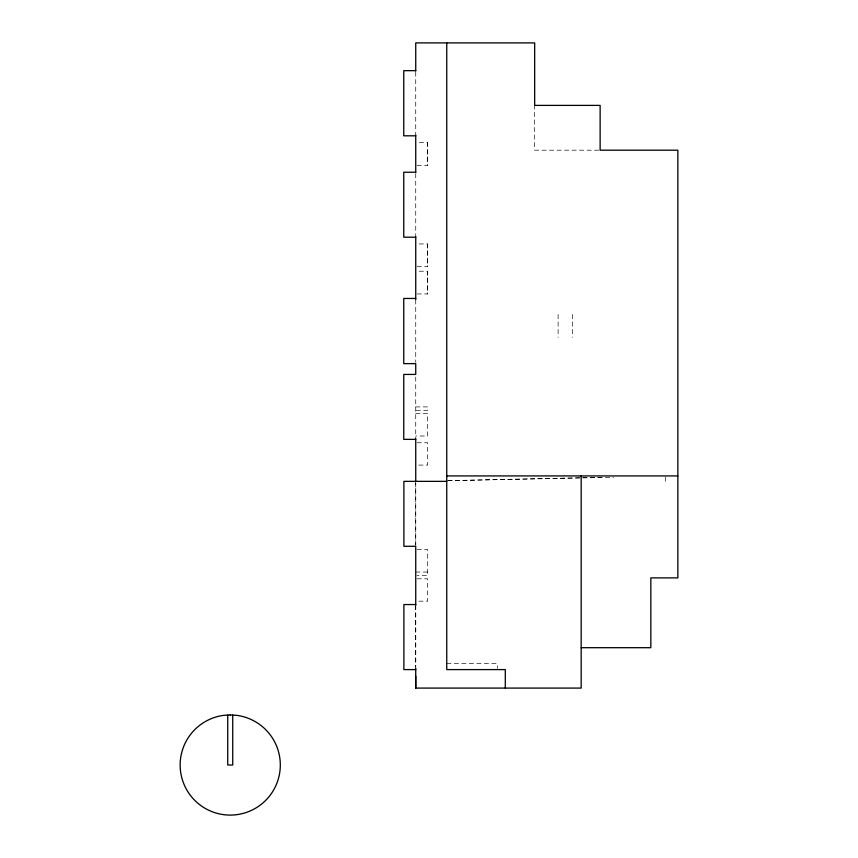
<?xml version="1.0" encoding="UTF-8"?>
<svg xmlns="http://www.w3.org/2000/svg" width="858" height="858" viewBox="0 0 858 858"><rect width="100%" height="100%" fill="white"/><g stroke="black" fill="none" stroke-linecap="round" stroke-linejoin="round"><path stroke-width="0.64" stroke-dasharray="4.29 3.22" d="M415.733 669.594L415.733 605.877M415.733 544.969L415.733 482.679M417.063 293.951L427.67 293.951L427.67 271.203L417.063 271.203M417.063 266.699L427.67 266.699L427.67 243.951L417.063 243.951M417.063 165.476L427.67 165.476L427.67 142.567L417.063 142.567M447.79 480.662L581.338 477.756M582.679 477.734L604.043 477.262M447.833 480.695L581.574 477.927M582.904 477.895L613.663 477.262M598.798 150.193L534.673 150.193L534.673 105.395M415.733 406.906L427.67 406.906L427.67 410.285L415.733 410.285M415.733 413.663L427.67 413.663L427.67 435.993L415.733 435.993M417.063 442.749L427.67 442.749L427.67 465.09L417.063 465.09M417.063 549.667L427.67 549.667L427.67 575.418L417.063 575.418M415.733 572.039L427.67 572.039M417.063 578.796L427.67 578.796L427.67 601.168L417.063 601.168M446.75 663.652L497.297 663.652L497.297 668.403M665.476 477.016L665.476 481.359M572.522 314.468L572.522 337.376M558.108 314.468L558.108 337.376M427.67 142.567L427.67 165.476M427.67 243.951L427.67 266.699M427.67 271.203L427.67 293.951M415.733 71.997L415.733 135.811M415.733 173.563L415.733 237.194M415.733 299.785L415.733 362.387M415.733 377.027L415.733 438.052M415.733 482.7L415.733 545.377M415.733 605.394L415.733 666.87"/><path stroke-width="1.29" d="M581.177 475.922L581.177 688.084L415.733 688.084L415.733 676.093M415.733 70.667L403.753 70.667L403.753 135.811L415.733 135.811M415.733 172.233L403.753 172.233L403.753 237.194L415.733 237.194M415.733 298.455L403.753 298.455L403.753 363.631L415.733 363.631L415.733 374.431L403.753 374.431L403.753 439.371L415.733 439.371M446.75 475.922L677.863 475.922M446.75 481.359L403.882 481.359L403.882 546.289L415.733 546.289L415.733 605.394M415.733 604.547L403.882 604.547L403.882 669.594L415.733 669.594M581.177 647.693L650.836 647.693L650.836 577.884L677.863 577.884L677.863 150.193L600.128 150.193L600.128 105.395L534.673 105.395L534.673 42.9L415.733 42.9L415.733 70.967M505.298 688.084L505.298 669.594L446.75 669.594L446.75 42.9M415.733 135.135L415.733 172.565M415.733 236.733L415.733 299.56M415.733 438.588L415.733 481.359M415.733 668.189L415.733 688.084M232.733 715.089L232.733 765.014L227.724 765.014L227.724 715.089M230.223 714.928L223.691 715.357A50.086 50.086 0 0 0 187.988 791.923A50.086 50.086 0 0 0 272.469 791.923A50.086 50.086 0 0 0 236.765 715.357L230.223 714.928"/></g></svg>
